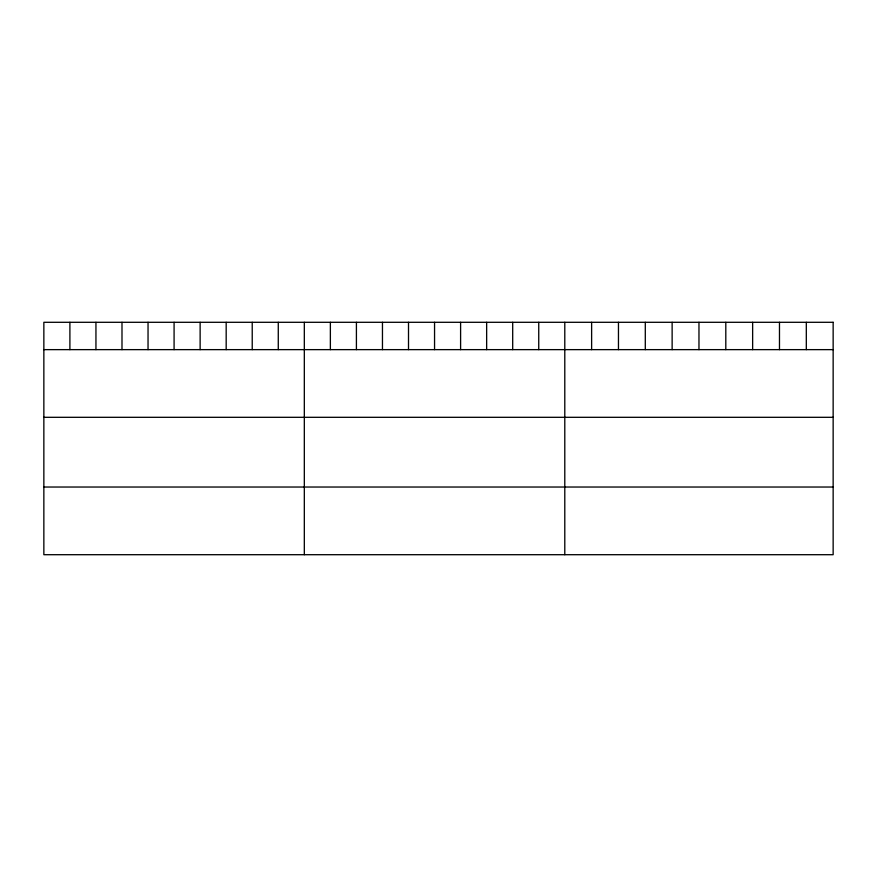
<?xml version="1.0" encoding="UTF-8"?>
<svg xmlns="http://www.w3.org/2000/svg" width="877" height="877" viewBox="0 0 877 877"><rect width="100%" height="100%" fill="white"/><g stroke="black" fill="none" stroke-linecap="round" stroke-linejoin="round"><path stroke-width="1.32" d="M43.85 349.638L833.15 349.638M43.85 417.309L833.15 417.309M43.85 487.031L833.15 487.031M806.314 322.297L806.314 349.638M779.478 322.297L779.478 349.638M752.641 322.297L752.641 349.638M725.805 322.297L725.805 349.638M698.969 322.297L698.969 349.638M672.133 322.297L672.133 349.638M645.297 322.297L645.297 349.638M618.46 322.297L618.46 349.638M591.624 322.297L591.624 349.638M564.788 322.297L564.788 554.702M538.741 322.297L538.741 349.638M512.694 322.297L512.694 349.638M486.647 322.297L486.647 349.638M460.6 322.297L460.6 349.638M434.553 322.297L434.553 349.638M408.507 322.297L408.507 349.638M382.46 322.297L382.46 349.638M356.413 322.297L356.413 349.638M330.366 322.297L330.366 349.638M304.319 322.297L304.319 554.702M278.272 322.297L278.272 349.638M252.225 322.297L252.225 349.638M226.178 322.297L226.178 349.638M200.131 322.297L200.131 349.638M174.084 322.297L174.084 349.638M148.038 322.297L148.038 349.638M121.991 322.297L121.991 349.638M95.944 322.297L95.944 349.638M69.897 322.297L69.897 349.638M833.15 322.297L43.85 322.297L43.85 554.702L833.15 554.702L833.15 322.297"/></g></svg>
